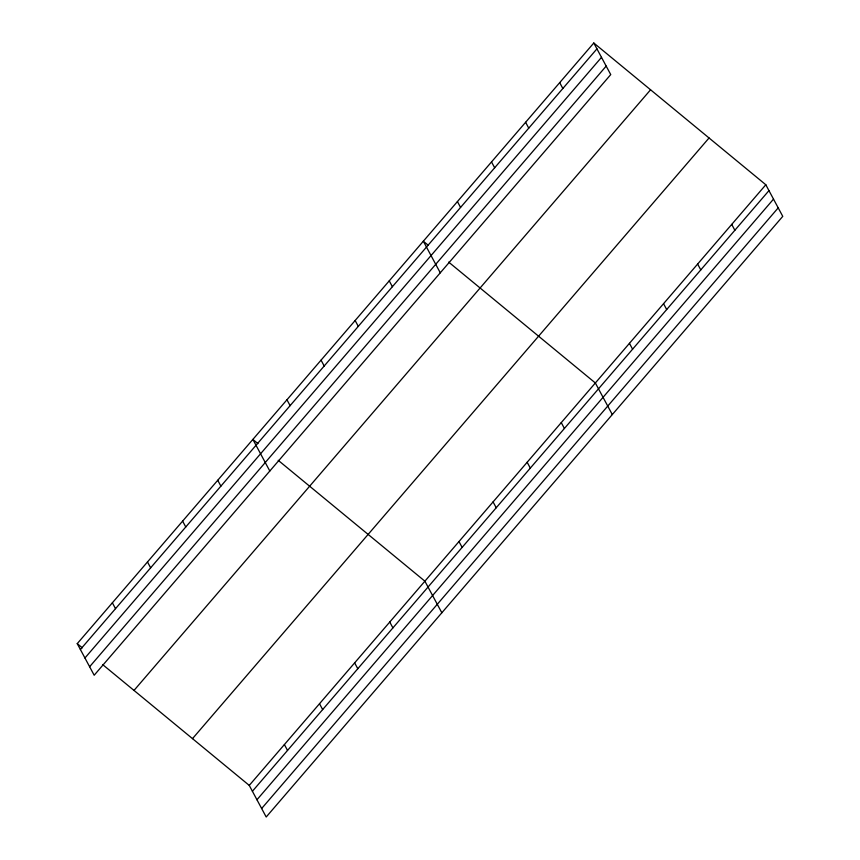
<?xml version="1.0" encoding="UTF-8"?>
<svg xmlns="http://www.w3.org/2000/svg" width="860" height="860" viewBox="0 0 860 860"><rect width="100%" height="100%" fill="white"/><g stroke="black" fill="none" stroke-linecap="round" stroke-linejoin="round"><path stroke-width="1.29" d="M593.798 43L610.74 74.594L94.181 675.24L77.239 643.645L593.798 43L765.819 184.76L782.761 216.354L266.202 817L249.26 785.406L102.587 664.533M80.388 649.515L596.937 48.859M84.936 657.997L601.495 57.351M89.623 666.747L606.182 66.102M134.01 690.429L650.568 89.784M192.5 738.633L709.048 137.976M249.26 785.406L765.819 184.76M252.41 791.264L768.958 190.619M256.957 799.757L773.516 199.111M261.655 808.507L778.203 207.862M428.398 245.39L423.335 241.219L440.277 272.803M448.673 262.096L595.356 382.979L612.298 414.563M257.935 443.61L252.872 439.428L269.814 471.022M278.21 460.315L424.894 581.188L441.836 612.782M77.239 643.645L82.313 647.827M731.731 224.406L734.87 230.265M697.632 264.041L700.782 269.911M559.709 82.646L562.849 88.505M663.544 303.688L666.683 309.546M525.611 122.281L528.75 128.151M629.445 343.333L632.595 349.192M491.522 161.927L494.661 167.786M457.423 201.573L460.573 207.432M561.268 422.615L564.407 428.473M527.169 462.261L530.308 468.119M389.236 280.854L392.386 286.713M493.081 501.907L496.22 507.765M355.148 320.5L358.287 326.359M458.982 541.542L462.132 547.412M321.06 360.146L324.198 366.005M286.96 399.782L290.11 405.651M389.763 622.027L392.912 627.897M354.642 662.877L357.781 668.736M217.741 480.278L220.891 486.137M319.512 703.716L322.661 709.586M182.621 521.117L185.76 526.976M284.391 744.567L287.53 750.425M147.49 561.956L150.64 567.826M112.37 602.806L115.509 608.665"/></g></svg>
